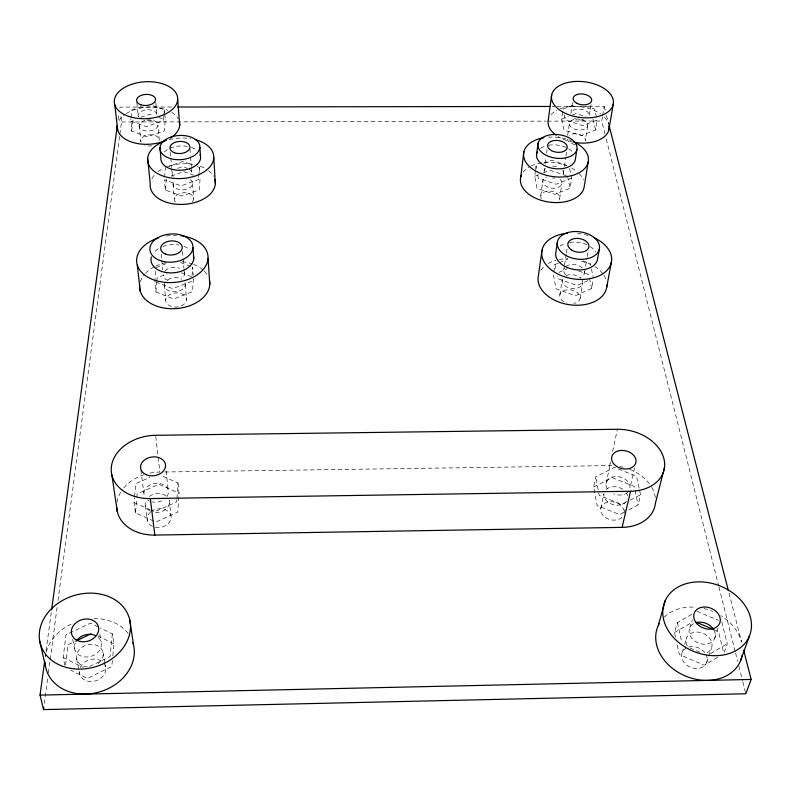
<?xml version="1.0" encoding="UTF-8"?>
<svg xmlns="http://www.w3.org/2000/svg" width="791" height="791" viewBox="0 0 791 791"><rect width="100%" height="100%" fill="white"/><g stroke="black" fill="none" stroke-linecap="round" stroke-linejoin="round"><path stroke-width="0.59" stroke-dasharray="3.96 2.97" d="M176.868 499.517L176.709 501.88L154.611 511.836L151.358 510.363M176.947 498.33L177.995 482.975L161.057 475.48M192.084 275.436L192.648 267.18L193.271 275.199M197.236 166.604L199.421 167.395L198.6 179.597L181.01 185.855L164.399 179.735L165.319 189.959L181.831 196.079L199.312 189.81L200.133 177.589L197.948 176.798M177.995 482.975L179.023 493.248L177.767 512.133L155.837 522.08M193.37 278.679L192.5 291.671L173.624 299.008L155.876 291.958L154.809 281.616L155.817 270.987M153.691 521.101L135.419 512.795L136.734 498.607M136.843 497.42L137.169 493.881L158.853 484.27L179.023 493.248M155.876 291.958L156.756 282.496M156.865 281.319L157.191 277.77L167.089 274.002M165.319 189.959L166.347 178.944M135.419 512.795L134.035 502.532L134.48 497.796M134.589 496.61L135.815 483.588L150.023 477.349M164.627 177.293L165.546 167.524M112.371 660.515L111.788 666.467L87.277 678.48L70.785 670.204M112.836 655.749L114.003 643.854L112.332 633.858L100.299 627.985M164.795 114.211L165.289 119.817L164.192 130.99L147.294 136.695L131.642 131.069L130.831 118.709M112.332 633.858L110.078 656.52L89.65 666.477M163.747 116.415L163.302 120.875L146.305 126.56L130.555 120.944M163.856 115.308L164.409 109.731L153.266 105.816M65.584 665.053L68.085 644.784L74.69 641.63M131.642 131.069L133.026 119.886M64.822 665.231L63.181 657.489L66.029 634.778L90.451 623.179L99.201 627.451M130.98 117.592L131.959 109.781L140.946 106.834M569.569 168.453L571.656 178.074L570.113 188.169L554.798 194.349L537 188.317L534.716 176.255L535.448 170.648M535.596 169.531L536.041 166.169L539.314 164.884M44.326 703.476L47.737 677.768M48.389 672.864L50.011 660.623M50.179 659.407L57.328 605.54M57.98 600.646L119.708 135.469M119.876 134.243L121.498 122.002L120.726 115.13M51.267 612.442L45.285 656.481A45.364 36.91 -17.4 0 1 45.898 653.198M118.106 119.738L118.887 113.993M540.807 195.565L542.844 180.664M544.218 170.579L544.534 168.236M545.177 163.559L545.978 157.706M546.611 153.019L547.095 149.509M564.27 114.576L565.496 120.074L582.69 125.601L597.254 120.005L595.623 129.971L581.138 135.587L564.052 130.05L561.63 119.036L562.727 111.304M567.641 135.538L569.471 123.08M572.486 102.632L570.944 113.123A9.265 5.408 7.1 0 1 581.197 109.247A9.265 5.408 7.1 0 1 589.246 115.931L591.45 101.94M559.652 198.61L561.857 183.71M563.35 173.624L564.22 167.771M564.388 166.604L565.773 157.241M565.951 156.064L566.989 149.044M558.189 263.195L554.926 264.59L553.384 274.803L556.024 288.764L575.275 295.696L591.638 288.478L593.24 279.401M559.82 294.944L562.183 279.885M563.795 269.672L564.359 266.112M564.547 264.926L566.227 254.247M566.405 253.061L567.157 248.315M587.664 125.888L585.34 140.62A9.136 5.438 7.2 0 0 579.724 134.44A9.136 5.438 7.2 0 0 569.085 135.34M605.036 134.203L601.724 121.023L602.475 116.514M602.653 115.387L604.156 106.37L582.7 106.399M580.11 298.395L582.68 283.336M584.42 273.132L587.06 257.708M587.258 256.521L588.069 251.775M594.713 492.803L593.616 487.009L595.692 476.835L614.261 467.422L636.528 476.231L640.552 494.761L638.119 504.895L628.281 510.057M164.775 471.99L609.634 465.622L610.385 462.112M612.63 451.562L617.375 429.286M600.735 508.653L603.919 493.693A12.073 9.047 14.2 0 0 612.985 504.579A12.073 9.047 14.2 0 0 626.907 500.396M606.084 483.528L610.632 462.181M624.158 513.082L624.959 509.631M634.629 467.837L629.972 487.978A12.162 9.057 14 0 0 614.587 476.637A12.162 9.057 14 0 0 608.665 490.558M675.514 637.121L674.496 632.493L677.422 622.596L691.888 614.291M682.277 652.239L683.305 648.887M684.68 644.418L686.736 637.714M689.772 627.836L692.273 619.689M706.64 662.729L711.425 648.254M714.678 638.406L718.119 627.965M724.24 652.476L727.226 643.736L721.768 621.706M158.22 248.769L154.561 251.686A21.466 14.1 -4.3 0 0 153.167 253.338M164.162 151.981L167.534 149.479A19.884 12.142 -3.1 0 1 190.364 147.136M717.664 657.252L704.217 665.241L679.331 654.503L677.037 644.082M710.565 653.584L727.226 643.736M674.496 632.493L692.975 621.845M623.911 512.35L619.541 514.634L597.126 505.538L594.931 493.96M626.007 502.334L621.855 504.5L599.262 495.393L595.692 476.835M630.17 500.169L640.552 494.761M593.616 487.009L612.056 477.606L634.145 486.396L638.119 504.895M587.96 280.676L576.985 285.482L557.606 278.541L557.151 276.217M558.792 272.46L567.463 268.722M559.286 262.731L568.007 258.993M571.656 178.074L556.261 184.244L538.345 178.212L537.653 174.603M534.716 176.255L539.057 174.534M543.407 172.814L549.923 170.243L566.425 175.75M543.684 163.173L551.337 160.178L569.045 166.051M191.689 281.339L172.675 288.666L154.809 281.616M561.63 119.036L568.274 116.524M572.704 114.843L576.026 113.578L586.171 116.821M563.044 109.089L574.177 104.896M156.143 267.437L166.11 263.67M171.074 176.096L182.632 172.033M166.703 167.119L182.978 161.443L192.846 165.012M140.838 117.295L149.776 114.339L153.098 115.516M171.588 107.022L119.827 107.101L120.084 109.395M552.128 106.449L555.826 106.439M557.062 106.439L581.514 106.399M121.498 122.002L546.166 121.132M547.402 121.132L601.724 121.023M585.459 106.162L594.525 109.039L596.711 117.81M581.405 261.168L590.412 264.342L591.174 267.823M158.635 117.473L165.289 119.817M578.577 270.967L588.642 274.536L589.137 276.86M183.789 171.627L193.587 175.207M180.496 262.474L190.443 266.32M181.376 272.786L193.449 277.493M697.059 611.334L718.396 620.292M714.036 629.715L718.485 631.594L723.864 653.564M689.979 647.938L700.895 652.624M134.035 502.532L150.28 509.879M97.718 635.875L114.003 643.854M63.181 657.489L83.233 667.515M604.156 106.37L605.313 110.878M606.47 115.397L608.783 124.424A30.711 18.074 7.2 0 0 602.435 115.338M728.995 593.072L741.572 642.094A44.751 35.081 22.7 0 0 720.868 615.596M606.242 138.998L718.673 585.933M718.979 587.13L735.254 651.843M735.561 653.04L737.667 661.424M738.873 666.22L742.492 680.596M742.789 681.793L745.508 692.58M592.934 118.976L595.623 129.971M677.422 622.596L681.812 642.341M591.421 268.98L593.191 277.107M567.523 176.116L570.113 188.169M589.394 278.017L591.638 288.478M72.693 639.395L74.581 648.798M76.579 658.765L79.525 673.418M536.041 166.169L536.496 168.582M554.926 264.59L556.043 270.403M99.755 634.164L101.228 642.391M102.998 652.377L105.005 663.659M105.213 664.786L105.608 667.04M140.917 470.141L144.11 495.314A12.33 9.383 -8.7 0 1 157.982 483.301A12.33 9.383 -8.7 0 1 166.95 496.53M145.406 505.587L147.324 520.705M155.807 436.523L158.022 456.13M158.16 457.356L159.831 472.059A40.796 31.254 -8.8 0 0 149.45 473.236M166.08 470.882L168.157 490.064M155.303 527.281A12.102 9.354 -9.1 0 0 170.935 515.524L169.274 500.337A12.241 9.373 -8.8 0 1 165.438 509.542A12.241 9.373 -8.8 0 1 153.474 512.182M136.843 102.563L138.306 116.771A9.443 5.557 -3.6 0 1 146.958 109.811A9.443 5.557 -3.6 0 1 156.974 115.288L155.679 101.1M139.186 125.433L140.867 141.836A9.304 5.586 -3.8 0 1 149.38 134.826A9.304 5.586 -3.8 0 1 159.268 140.333L157.903 125.393M161.265 254L161.73 258.805M161.848 260.012L162.778 269.622M164.241 284.77L165.724 300.016M170.342 152.228L170.747 156.974M170.856 158.16L171.667 167.643M171.766 168.829L172.171 173.575M173.051 183.779L174.336 198.867M164.409 109.731L164.706 113.093M182.523 251.459L183.028 257.461M183.126 258.667L183.927 268.268M184.026 269.474L184.422 274.279M185.282 284.602L186.557 299.848M189.988 148.609L190.512 155.718M190.601 156.905L191.303 166.387M191.392 167.573L191.827 173.496M192.579 183.7L193.696 198.778M199.421 167.395L199.737 171.924M46.185 652.1A45.364 36.91 -17.4 0 1 73.642 622.972M93.911 618.631A45.364 36.91 -17.4 0 1 129.932 636.142M80.207 667.574A13.447 11.015 -18 0 1 102.039 661.523A13.447 11.015 -18 0 1 96.967 680.418A13.447 11.015 -18 0 1 79.416 670.501M151.823 145.791A9.304 5.586 -3.8 0 1 144.812 145.247M575.195 144.565A9.136 5.438 7.2 0 1 567.315 139.236M705.948 654.384A13.259 10.481 23.2 0 1 701.133 667.733A13.259 10.481 23.2 0 1 684.047 662.403A13.259 10.481 23.2 0 1 685.995 648.165M688.783 647.028A13.259 10.481 23.2 0 1 705.414 653.485M119.046 120.667A31.294 18.569 -3.7 0 1 125.255 114.22M126.184 113.588A31.294 18.569 -3.7 0 1 167.87 110.305M171.795 112.342A31.294 18.569 -3.7 0 1 178.212 118.719M573.653 142.281A30.711 18.074 7.2 0 1 557.922 136.447M551.06 114.626A30.711 18.074 7.2 0 1 557.002 110.137M559.969 108.832A30.711 18.074 7.2 0 1 600.695 114.013M664.203 617.188A44.751 35.081 22.7 0 1 696.218 607.261M703.99 608.536A44.751 35.081 22.7 0 1 712.711 611.384M563.746 301.687A10.293 6.882 8.8 0 1 563.024 291.029A10.293 6.882 8.8 0 1 578.557 293.679A10.293 6.882 8.8 0 1 573.93 303.428M178.311 306.799A10.451 7.07 -4.7 0 1 166.12 298.425A10.451 7.07 -4.7 0 1 183.463 294.598A10.451 7.07 -4.7 0 1 179.201 306.601M175.384 201.932A9.7 6.11 -3.4 0 1 184.491 192.717A9.7 6.11 -3.4 0 1 192.183 201.853M541.41 198.699A9.551 5.972 7.1 0 1 550.269 191.115A9.551 5.972 7.1 0 1 559.01 200.074M540.777 270.295A34.646 22.929 8.7 0 1 544.406 266.251M548.232 263.541A34.646 22.929 8.7 0 1 555.846 260.377M559.267 259.557A34.646 22.929 8.7 0 1 567.8 258.736M583.135 260.951A34.646 22.929 8.7 0 1 590.867 264.046M594.931 266.409A34.646 22.929 8.7 0 1 602.653 273.468M603.978 275.367A34.646 22.929 8.7 0 1 606.222 280.34M140.284 281.873A35.19 23.552 -4.6 0 1 144.733 274.082M145.554 273.192A35.19 23.552 -4.6 0 1 154.621 266.607M155.708 266.073A35.19 23.552 -4.6 0 1 166.535 262.493M182.227 261.712A35.19 23.552 -4.6 0 1 192.559 263.986M193.647 264.392A35.19 23.552 -4.6 0 1 203.416 270.245M204.266 271.056A35.19 23.552 -4.6 0 1 207.638 275.466M151.882 178.618A32.629 20.329 -3.3 0 1 155.619 173.743M158.19 171.548A32.629 20.329 -3.3 0 1 164.004 168.078M169.215 166.021A32.629 20.329 -3.3 0 1 192.658 164.32M200.261 166.268A32.629 20.329 -3.3 0 1 206.708 169.403M208.517 170.678A32.629 20.329 -3.3 0 1 213.59 176.363M523.039 172.319A32.124 19.854 7 0 1 530.069 166.506M531.077 166.001A32.124 19.854 7 0 1 566.653 165.724M571.675 168.048A32.124 19.854 7 0 1 577.559 172.112M579.17 173.634A32.124 19.854 7 0 1 583.372 179.962M151.2 511.569A12.102 9.354 -9.1 0 1 170.935 515.524M152.465 526.381A12.102 9.354 -9.1 0 1 150.448 512.182M609.634 465.622A40.252 30.177 14.2 0 1 611.868 465.642M619.808 466.492A40.252 30.177 14.2 0 1 623.17 467.224M629.725 469.34A40.252 30.177 14.2 0 1 651.24 486.445M651.804 487.394A40.252 30.177 14.2 0 1 655.334 497.608M116.949 502.414A40.796 31.254 -8.8 0 1 122.407 489.669M123.821 487.879A40.796 31.254 -8.8 0 1 143.853 474.768M621.993 517.294A11.944 9.037 14.5 0 1 603.315 515.732A11.944 9.037 14.5 0 1 607.607 502.048A11.944 9.037 14.5 0 1 624.069 510.679M161.641 500.832A12.33 9.383 -8.7 0 1 152.228 501.929M149.331 501.019A12.33 9.383 -8.7 0 1 147.66 500.09M150.606 511.283A12.241 9.373 -8.8 0 1 145.831 500.693M149.331 496.432A12.241 9.373 -8.8 0 1 166.456 496.175M627.777 492.2A12.162 9.057 14 0 1 613.707 493.91M606.153 489.51A12.073 9.047 14.2 0 1 622.725 489.263M626.62 493.347A12.073 9.047 14.2 0 1 627.52 495.73M713.937 630.002A13.526 10.55 22.3 0 1 709.072 643.439A13.526 10.55 22.3 0 1 691.621 638.07A13.526 10.55 22.3 0 1 693.549 623.733M687.339 646.079A13.417 10.52 22.7 0 1 693.321 632.474A13.417 10.52 22.7 0 1 710.743 639.949A13.417 10.52 22.7 0 1 704.85 653.584M98.292 637.408A13.714 11.104 -17 0 1 98.213 651.942A13.714 11.104 -17 0 1 81.038 656.046A13.714 11.104 -17 0 1 75.283 642.915M87.396 666.932A13.605 11.064 -17.4 0 1 77.864 651.725A13.605 11.064 -17.4 0 1 99.033 646.573A13.605 11.064 -17.4 0 1 96.472 664.717M583.709 119.846A9.265 5.408 7.1 0 1 574.523 118.432M581.978 119.728A9.215 5.418 7.2 0 1 584.826 129.002A9.215 5.418 7.2 0 1 569.856 125.492A9.215 5.418 7.2 0 1 579.674 119.194M151.743 120.143A9.443 5.557 -3.6 0 1 144.516 120.726M146.731 120.044A9.393 5.567 -3.7 0 1 157.646 126.402A9.393 5.567 -3.7 0 1 142.657 130.021A9.393 5.567 -3.7 0 1 144.417 120.598M562.688 170.51A9.7 5.942 7 0 1 562.698 175.088M555.015 178.143A9.7 5.942 7 0 1 552.484 177.945M544.198 172.141A9.7 5.942 7 0 1 546.156 167.89M552.553 166.11A9.7 5.942 7 0 1 557.477 166.891M548.321 137.179A32.619 19.765 6.9 0 1 571.507 140.798M540.619 148.352A19.567 11.855 6.9 0 1 546.334 145.771M548.608 145.267A19.567 11.855 6.9 0 1 567.76 148.273M568.739 148.837A19.567 11.855 6.9 0 1 573.386 152.841M559.949 179.142A9.64 5.952 7 0 1 558.169 187.408A9.64 5.952 7 0 1 544.712 185.262A9.64 5.952 7 0 1 546.551 177.006M189.276 169.205A9.848 6.091 -3.2 0 1 191.373 175.078M173.219 176.63A9.848 6.091 -3.2 0 1 172.646 171.993M177.54 168.285A9.848 6.091 -3.2 0 1 187.319 168.256M169.244 139.691A33.143 20.24 -3.1 0 1 190.789 138.662M191.462 147.502A19.884 12.142 -3.1 0 1 197.008 150.567M190.048 179.409A9.789 6.101 -3.3 0 1 189.988 187.665A9.789 6.101 -3.3 0 1 176.798 188.792A9.789 6.101 -3.3 0 1 174.623 180.724M184.204 272.45A10.619 7.06 -4.5 0 1 180.941 279.332M168.018 280.558A10.619 7.06 -4.5 0 1 163.243 274.437M164.973 270.888A10.619 7.06 -4.5 0 1 179.606 268.208M166.318 236.054A35.773 23.503 -4.3 0 1 176.62 235.451M162.817 246.525A21.466 14.1 -4.3 0 1 179.023 245.032M184.026 246.387A21.466 14.1 -4.3 0 1 189.988 249.926M185.064 282.773A10.55 7.06 -4.6 0 1 174.198 291.81A10.55 7.06 -4.6 0 1 164.765 282.931M167.751 279.747A10.55 7.06 -4.6 0 1 180.496 278.531M584.391 271.323A10.461 6.872 8.6 0 1 580.515 277.423M565.872 274.961A10.461 6.872 8.6 0 1 564.487 267.991M565.832 266.547A10.461 6.872 8.6 0 1 582.275 267.862M577.509 233.286A35.219 22.88 8.5 0 1 589.582 235.926M559.998 246.159A21.13 13.724 8.5 0 1 566.099 243.144M569.55 242.382A21.13 13.724 8.5 0 1 589.206 245.971M590.264 246.614A21.13 13.724 8.5 0 1 595.92 252.111M581.929 279.727A10.392 6.882 8.7 0 1 572.496 288.567A10.392 6.882 8.7 0 1 562.885 278.195M566.119 275.634A10.392 6.882 8.7 0 1 580.554 278.066"/><path stroke-width="1.19" d="M520.745 177.135L523.869 151.684M536.684 153.701L538.038 143.309M743.669 650.261L751.153 679.439L745.804 693.776L43.515 709.596L43.841 707.144M551.703 94.702L548.321 119.817A30.711 18.074 7.2 0 0 556.014 135.152M43.515 709.596L40.054 695.101L44.632 661.316M51.593 609.99L117.325 125.482A31.294 18.569 -3.7 0 0 133.026 142.489A31.294 18.569 -3.7 0 0 166.575 140.096M542.033 250.085L538.374 275.861A34.646 22.929 8.7 0 0 569.975 304.802A34.646 22.929 8.7 0 0 606.885 284.997M557.447 241.828L555.855 252.378A21.13 13.724 8.5 0 0 574.098 269.464A21.13 13.724 8.5 0 0 597.531 259.31L599.4 248.769A21.268 13.704 8.4 0 0 569.945 232.07A21.268 13.704 8.4 0 0 565.852 255.463A21.268 13.704 8.4 0 0 599.4 248.769M576.906 149.4A19.696 11.825 6.8 0 1 545.642 155.046A19.696 11.825 6.8 0 1 549.804 134.935A19.696 11.825 6.8 0 1 576.906 149.4L575.304 159.792A19.567 11.855 6.9 0 1 551.722 168.157A19.567 11.855 6.9 0 1 537.455 151.743M588.237 161.829L584.124 187.269A32.124 19.854 7 0 1 546.443 201.646A32.124 19.854 7 0 1 521.417 175.147M608.971 129.18L613.262 104.066A31.156 17.966 7 0 0 569.836 82.106A31.156 17.966 7 0 0 564.191 112.747A31.156 17.966 7 0 0 613.262 104.066M606.687 287.39L611.492 261.633M116.682 507.11A40.796 31.254 -8.8 0 0 154.809 535.072L622.112 527.37L630.496 491.27A41.33 30.285 13.6 0 0 664.143 459.709A41.33 30.285 13.6 0 0 617.375 429.286L155.669 435.297A41.903 31.403 -8.2 0 0 111.313 467.53A41.903 31.403 -8.2 0 0 150.33 498.577L630.496 491.27M664.549 467.174L655.393 503.343A40.252 30.177 14.2 0 1 622.112 527.37M658.27 625.562L665.31 600.468M740.564 660.693L749.463 635.865A45.66 35.298 21.9 0 0 697.425 581.899A45.66 35.298 21.9 0 0 674.476 638.574A45.66 35.298 21.9 0 0 749.463 635.865M75.788 641.106L91.192 633.739M40.054 695.101L751.153 679.439M177.767 107.012L549.656 106.449M696.228 622.191L712.918 629.25M728.382 590.679L609.09 125.611A30.711 18.074 7.2 0 1 574.79 142.469M39.718 641.076L45.483 666.289M129.714 619.689A46.303 37.187 -16.5 0 1 69.766 668.227A46.303 37.187 -16.5 0 1 55.133 605.471A46.303 37.187 -16.5 0 1 129.714 619.689L133.541 644.991M111.887 475.124L117.335 511.767M200.123 154.779L200.252 155.669M193.449 255.849L193.795 258.459A21.466 14.1 -4.3 0 1 169.818 272.875A21.466 14.1 -4.3 0 1 151.378 256.897M150.33 498.577L154.809 535.072M114.794 104.778L117.74 130.327M137.278 264.975L140.215 291.098M147.66 158.091L150.231 183.878A32.629 20.329 -3.3 0 0 184.54 204.315A32.629 20.329 -3.3 0 0 214.855 179.379M159.95 147.512L160.909 158.052A19.884 12.142 -3.1 0 0 179.725 170.273A19.884 12.142 -3.1 0 0 200.588 157.923L199.866 147.403A20.002 12.122 -3.1 0 0 170.638 137.14A20.002 12.122 -3.1 0 0 169.195 158.18A20.002 12.122 -3.1 0 0 199.866 147.403M177.688 99.884A31.769 18.46 -3.5 0 1 128.735 116.406A31.769 18.46 -3.5 0 1 131.603 84.321A31.769 18.46 -3.5 0 1 177.688 99.884L179.695 125.344M192.974 247.781A21.604 14.09 -4.3 0 1 159.812 260.447A21.604 14.09 -4.3 0 1 161.493 235.965A21.604 14.09 -4.3 0 1 192.974 247.781L193.795 258.459M208.033 258.36L209.793 284.414M213.788 157.874L215.34 183.601M132.908 642.688A45.364 36.91 -17.4 0 1 96.383 692.748A45.364 36.91 -17.4 0 1 45.047 662.66M179.409 121.725A31.294 18.569 -3.7 0 1 170.342 138.069M742.156 655.126A44.751 35.081 22.7 0 1 687.32 676.77A44.751 35.081 22.7 0 1 659.298 623.545M209.566 280.736A35.19 23.552 -4.6 0 1 175.562 308.628A35.19 23.552 -4.6 0 1 139.661 284.958M696.377 622.586A13.526 10.55 22.3 0 1 713.373 629.102M76.945 640.166A13.714 11.104 -17 0 1 95.711 635.687M573.584 141.708A32.619 19.765 6.9 0 1 579.15 172.735A32.619 19.765 6.9 0 1 529.011 166.051A32.619 19.765 6.9 0 1 543.773 137.733M195.308 139.621A33.143 20.24 -3.1 0 1 207.074 169.64A33.143 20.24 -3.1 0 1 156.015 172.656A33.143 20.24 -3.1 0 1 163.747 141.49M181.159 235.807A35.773 23.503 -4.3 0 1 202.634 270.166A35.773 23.503 -4.3 0 1 145.109 275.406A35.773 23.503 -4.3 0 1 158.596 237.864M594.229 237.804A35.219 22.88 8.5 0 1 601.457 274.606A35.219 22.88 8.5 0 1 546.433 265.212A35.219 22.88 8.5 0 1 567.473 233.236M146.167 474.699A12.567 9.413 -8.2 0 0 165.537 466.136A12.567 9.413 -8.2 0 0 147.423 458.266A12.567 9.413 -8.2 0 0 146.167 474.699M614.38 464.564A12.399 9.087 13.6 0 0 635.282 464.188A12.399 9.087 13.6 0 0 621.785 450.435A12.399 9.087 13.6 0 0 614.38 464.564M697.098 623.881A13.694 10.59 21.8 0 0 719.652 623.328A13.694 10.59 21.8 0 0 704.277 607.004A13.694 10.59 21.8 0 0 697.098 623.881M80.306 641.471A13.882 11.153 -16.5 0 0 98.509 627.105A13.882 11.153 -16.5 0 0 76.252 622.566A13.882 11.153 -16.5 0 0 80.306 641.471M576.847 103.285A9.344 5.389 7 0 0 591.638 100.773A9.344 5.389 7 0 0 578.705 94.119A9.344 5.389 7 0 0 576.847 103.285M140.808 104.778A9.532 5.537 -3.5 0 0 155.57 99.913A9.532 5.537 -3.5 0 0 141.836 95.157A9.532 5.537 -3.5 0 0 140.808 104.778M551.505 150.646A9.848 5.913 6.8 0 0 567.167 147.868A9.848 5.913 6.8 0 0 553.66 140.61A9.848 5.913 6.8 0 0 551.505 150.646M174.524 152.772A10.006 6.061 -3.1 0 0 189.899 147.433A10.006 6.061 -3.1 0 0 175.325 142.251A10.006 6.061 -3.1 0 0 174.524 152.772M165.596 254.129A10.807 7.04 -4.2 0 0 182.227 247.85A10.807 7.04 -4.2 0 0 166.535 241.888A10.807 7.04 -4.2 0 0 165.596 254.129M572.071 250.322A10.639 6.852 8.4 0 0 588.88 247.029A10.639 6.852 8.4 0 0 574.207 238.645A10.639 6.852 8.4 0 0 572.071 250.322"/></g></svg>
